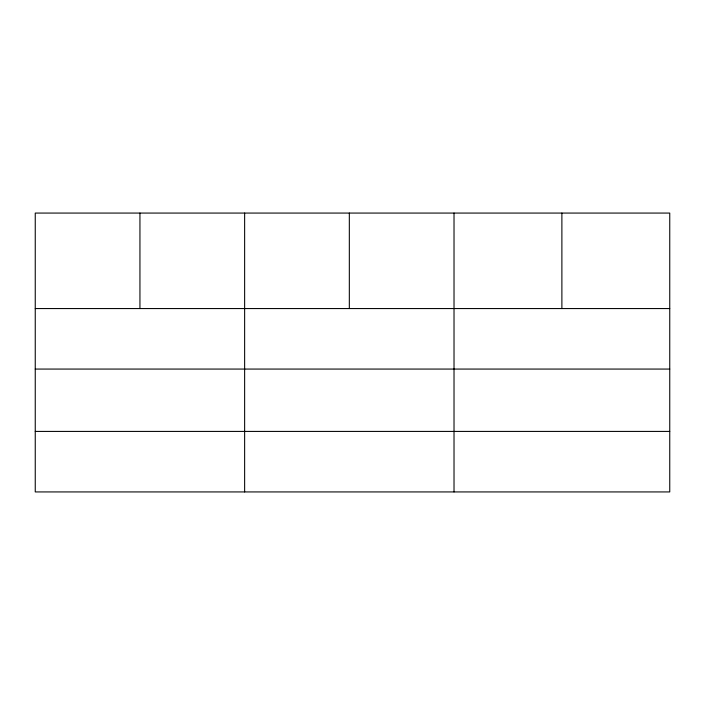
<?xml version="1.0" encoding="UTF-8"?>
<svg xmlns="http://www.w3.org/2000/svg" width="705" height="705" viewBox="0 0 705 705"><rect width="100%" height="100%" fill="white"/><g stroke="black" fill="none" stroke-linecap="round" stroke-linejoin="round"><path stroke-width="1.06" d="M669.75 369.067L669.75 213.069L35.25 213.069L35.25 491.931L669.75 491.931L669.75 369.067L35.25 369.067M35.25 308.561L669.75 308.561M35.25 431.416L669.75 431.416M561.885 213.069L561.885 308.561M454.02 213.069L454.02 491.931M349.327 213.069L349.327 308.561M244.635 213.069L244.635 491.931M139.942 213.069L139.942 308.561"/></g></svg>
